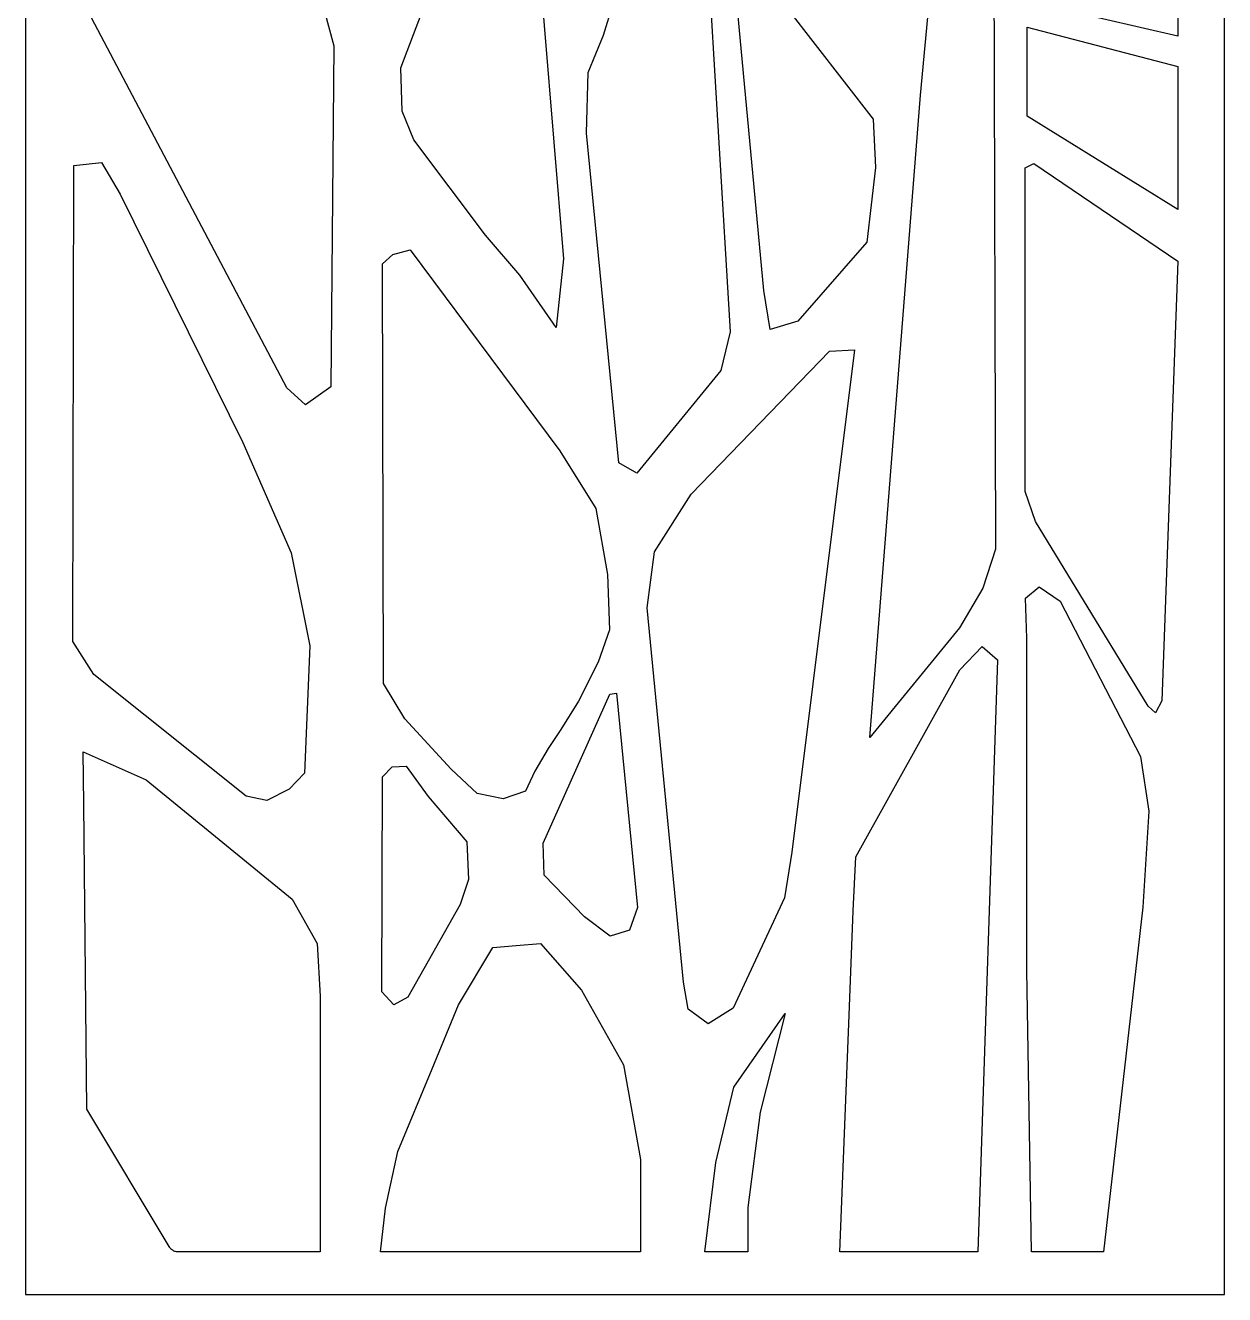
# Model space of a CAD drawing. Header units: centimetres. Extents: x -27 to -22.3, y -1.8 to 9.
# Drawn here: x -26.999 to -22.305, y -1.831 to 3.135 of the extents above; entities that cross this region are included whole.
import ezdxf

# ---------------------------------------------------------------- set-up
doc = ezdxf.new("R2010")
doc.units = ezdxf.units.CM
doc.header["$MEASUREMENT"] = 0
doc.layers.add('layer 1', color=7, linetype='Continuous')

msp = doc.modelspace()

# ---------------------------------------------------------------- linework, layer by layer
at = {"layer": 'layer 1', "color": 250, "lineweight": 30}
for points, knots in [([(-26.99913, 9.00069), (-26.99913, 9.00069), (-22.3054, 9.00069), (-22.3054, 9.00069), (-22.3054, 9.00069), (-22.3054, 9.00069), (-22.3054, -1.831), (-22.3054, -1.831), (-22.3054, -1.831), (-22.3054, -1.831), (-26.99913, -1.831), (-26.99913, -1.831), (-26.99913, -1.831), (-26.99913, -1.831), (-26.99913, 9.00069), (-26.99913, 9.00069)], [0, 0, 0, 0, 0.2, 0.2, 0.2, 0.2, 0.4, 0.4, 0.4, 0.4, 0.6, 0.6, 0.6, 0.6, 1, 1, 1, 1]), ([(-23.34322, 0.77741), (-23.34322, 0.77741), (-23.25117, 0.93339), (-23.25117, 0.93339), (-23.25117, 0.93339), (-23.25117, 0.93339), (-23.2026, 1.08606), (-23.2026, 1.08606), (-23.2026, 1.08606), (-23.2026, 1.08606), (-23.21479, 5.68341), (-23.21479, 5.68341), (-23.21479, 5.68341), (-23.21479, 5.68341), (-23.36198, 4.29287), (-23.36198, 4.29287), (-23.36198, 4.29287), (-23.36198, 4.29287), (-23.49568, 2.86156), (-23.49568, 2.86156), (-23.49568, 2.86156), (-23.49568, 2.86156), (-23.69348, 0.34927), (-23.69348, 0.34927), (-23.69348, 0.34927), (-23.69348, 0.34927), (-23.34322, 0.77741), (-23.34322, 0.77741)], [0, 0, 0, 0, 0.125, 0.125, 0.125, 0.125, 0.25, 0.25, 0.25, 0.25, 0.375, 0.375, 0.375, 0.375, 0.5, 0.5, 0.5, 0.5, 0.625, 0.625, 0.625, 0.625, 0.75, 0.75, 0.75, 0.75, 1, 1, 1, 1]), ([(-23.07834, 3.22886), (-23.07834, 3.22886), (-22.48891, 3.09343), (-22.48891, 3.09343), (-22.48891, 3.09343), (-22.48891, 3.09343), (-22.48891, 3.65549), (-22.48891, 3.65549), (-22.48891, 3.65549), (-22.48891, 3.65549), (-23.03544, 4.44282), (-23.03544, 4.44282), (-23.03544, 4.44282), (-23.03544, 4.44282), (-23.07232, 4.45099), (-23.07232, 4.45099), (-23.07232, 4.45099), (-23.07232, 4.45099), (-23.09555, 4.42226), (-23.09555, 4.42226), (-23.09555, 4.42226), (-23.09555, 4.42226), (-23.07834, 3.22886), (-23.07834, 3.22886)], [0, 0, 0, 0, 0.1428571, 0.1428571, 0.1428571, 0.1428571, 0.2857143, 0.2857143, 0.2857143, 0.2857143, 0.4285714, 0.4285714, 0.4285714, 0.4285714, 0.5714286, 0.5714286, 0.5714286, 0.5714286, 0.7142857, 0.7142857, 0.7142857, 0.7142857, 1, 1, 1, 1]), ([(-24.92106, 1.95274), (-24.92106, 1.95274), (-24.89315, 2.22173), (-24.89315, 2.22173), (-24.89315, 2.22173), (-24.89315, 2.22173), (-25.04371, 4.04909), (-25.04371, 4.04909), (-25.04371, 4.04909), (-25.04371, 4.04909), (-25.0848, 4.07766), (-25.0848, 4.07766), (-25.0848, 4.07766), (-25.0848, 4.07766), (-25.11953, 4.0476), (-25.11953, 4.0476), (-25.11953, 4.0476), (-25.11953, 4.0476), (-25.52948, 2.9693), (-25.52948, 2.9693), (-25.52948, 2.9693), (-25.52948, 2.9693), (-25.52413, 2.79981), (-25.52413, 2.79981), (-25.52413, 2.79981), (-25.52413, 2.79981), (-25.4784, 2.68753), (-25.4784, 2.68753), (-25.4784, 2.68753), (-25.4784, 2.68753), (-25.19832, 2.31386), (-25.19832, 2.31386), (-25.19832, 2.31386), (-25.19832, 2.31386), (-25.06347, 2.15725), (-25.06347, 2.15725), (-25.06347, 2.15725), (-25.06347, 2.15725), (-24.92106, 1.95274), (-24.92106, 1.95274)], [0, 0, 0, 0, 0.0909091, 0.0909091, 0.0909091, 0.0909091, 0.1818182, 0.1818182, 0.1818182, 0.1818182, 0.2727273, 0.2727273, 0.2727273, 0.2727273, 0.3636364, 0.3636364, 0.3636364, 0.3636364, 0.4545455, 0.4545455, 0.4545455, 0.4545455, 0.5454545, 0.5454545, 0.5454545, 0.5454545, 0.6363636, 0.6363636, 0.6363636, 0.6363636, 0.7272727, 0.7272727, 0.7272727, 0.7272727, 0.8181818, 0.8181818, 0.8181818, 0.8181818, 1, 1, 1, 1]), ([(-25.976, 1.71707), (-25.976, 1.71707), (-25.90238, 1.65038), (-25.90238, 1.65038), (-25.90238, 1.65038), (-25.90238, 1.65038), (-25.80403, 1.72131), (-25.80403, 1.72131), (-25.80403, 1.72131), (-25.80403, 1.72131), (-25.79164, 3.05494), (-25.79164, 3.05494), (-25.79164, 3.05494), (-25.79164, 3.05494), (-25.84631, 3.25897), (-25.84631, 3.25897), (-25.84631, 3.25897), (-25.84631, 3.25897), (-25.95224, 3.50737), (-25.95224, 3.50737), (-25.95224, 3.50737), (-25.95224, 3.50737), (-26.17775, 3.81341), (-26.17775, 3.81341), (-26.17775, 3.81341), (-26.17775, 3.81341), (-26.2905, 3.88437), (-26.2905, 3.88437), (-26.2905, 3.88437), (-26.2905, 3.88437), (-26.38275, 3.87551), (-26.38275, 3.87551), (-26.38275, 3.87551), (-26.38275, 3.87551), (-26.52627, 3.68921), (-26.52627, 3.68921), (-26.52627, 3.68921), (-26.52627, 3.68921), (-26.71419, 3.44527), (-26.71419, 3.44527), (-26.71419, 3.44527), (-26.71419, 3.44527), (-26.76552, 3.33372), (-26.76552, 3.33372), (-26.76552, 3.33372), (-26.76552, 3.33372), (-26.75186, 3.18734), (-26.75186, 3.18734), (-26.75186, 3.18734), (-26.75186, 3.18734), (-25.976, 1.71707), (-25.976, 1.71707)], [0, 0, 0, 0, 0.0714286, 0.0714286, 0.0714286, 0.0714286, 0.1428571, 0.1428571, 0.1428571, 0.1428571, 0.2142857, 0.2142857, 0.2142857, 0.2142857, 0.2857143, 0.2857143, 0.2857143, 0.2857143, 0.3571429, 0.3571429, 0.3571429, 0.3571429, 0.4285714, 0.4285714, 0.4285714, 0.4285714, 0.5, 0.5, 0.5, 0.5, 0.5714286, 0.5714286, 0.5714286, 0.5714286, 0.6428571, 0.6428571, 0.6428571, 0.6428571, 0.7142857, 0.7142857, 0.7142857, 0.7142857, 0.7857143, 0.7857143, 0.7857143, 0.7857143, 0.8571429, 0.8571429, 0.8571429, 0.8571429, 1, 1, 1, 1]), ([(-24.67675, 1.42295), (-24.67675, 1.42295), (-24.60586, 1.3835), (-24.60586, 1.3835), (-24.60586, 1.3835), (-24.60586, 1.3835), (-24.27674, 1.78446), (-24.27674, 1.78446), (-24.27674, 1.78446), (-24.27674, 1.78446), (-24.24129, 1.93563), (-24.24129, 1.93563), (-24.24129, 1.93563), (-24.24129, 1.93563), (-24.33243, 3.46057), (-24.33243, 3.46057), (-24.33243, 3.46057), (-24.33243, 3.46057), (-24.40541, 3.61182), (-24.40541, 3.61182), (-24.40541, 3.61182), (-24.40541, 3.61182), (-24.47242, 3.66905), (-24.47242, 3.66905), (-24.47242, 3.66905), (-24.47242, 3.66905), (-24.54472, 3.64845), (-24.54472, 3.64845), (-24.54472, 3.64845), (-24.54472, 3.64845), (-24.58527, 3.58893), (-24.58527, 3.58893), (-24.58527, 3.58893), (-24.58527, 3.58893), (-24.73638, 3.09678), (-24.73638, 3.09678), (-24.73638, 3.09678), (-24.73638, 3.09678), (-24.79689, 2.95051), (-24.79689, 2.95051), (-24.79689, 2.95051), (-24.79689, 2.95051), (-24.80251, 2.71304), (-24.80251, 2.71304), (-24.80251, 2.71304), (-24.80251, 2.71304), (-24.67675, 1.42295), (-24.67675, 1.42295)], [0, 0, 0, 0, 0.0769231, 0.0769231, 0.0769231, 0.0769231, 0.1538462, 0.1538462, 0.1538462, 0.1538462, 0.2307692, 0.2307692, 0.2307692, 0.2307692, 0.3076923, 0.3076923, 0.3076923, 0.3076923, 0.3846154, 0.3846154, 0.3846154, 0.3846154, 0.4615385, 0.4615385, 0.4615385, 0.4615385, 0.5384615, 0.5384615, 0.5384615, 0.5384615, 0.6153846, 0.6153846, 0.6153846, 0.6153846, 0.6923077, 0.6923077, 0.6923077, 0.6923077, 0.7692308, 0.7692308, 0.7692308, 0.7692308, 0.8461538, 0.8461538, 0.8461538, 0.8461538, 1, 1, 1, 1]), ([(-24.08364, 1.94492), (-24.08364, 1.94492), (-23.97578, 1.97787), (-23.97578, 1.97787), (-23.97578, 1.97787), (-23.97578, 1.97787), (-23.7061, 2.28675), (-23.7061, 2.28675), (-23.7061, 2.28675), (-23.7061, 2.28675), (-23.6712, 2.57916), (-23.6712, 2.57916), (-23.6712, 2.57916), (-23.6712, 2.57916), (-23.68071, 2.76862), (-23.68071, 2.76862), (-23.68071, 2.76862), (-23.68071, 2.76862), (-24.1344, 3.35344), (-24.1344, 3.35344), (-24.1344, 3.35344), (-24.1344, 3.35344), (-24.22646, 3.35437), (-24.22646, 3.35437), (-24.22646, 3.35437), (-24.22646, 3.35437), (-24.10903, 2.09731), (-24.10903, 2.09731), (-24.10903, 2.09731), (-24.10903, 2.09731), (-24.08364, 1.94492), (-24.08364, 1.94492)], [0, 0, 0, 0, 0.1111111, 0.1111111, 0.1111111, 0.1111111, 0.2222222, 0.2222222, 0.2222222, 0.2222222, 0.3333333, 0.3333333, 0.3333333, 0.3333333, 0.4444444, 0.4444444, 0.4444444, 0.4444444, 0.5555556, 0.5555556, 0.5555556, 0.5555556, 0.6666667, 0.6666667, 0.6666667, 0.6666667, 0.7777778, 0.7777778, 0.7777778, 0.7777778, 1, 1, 1, 1]), ([(-22.48891, 2.41536), (-22.48891, 2.41536), (-22.48891, 2.97367), (-22.48891, 2.97367), (-22.48891, 2.97367), (-22.48891, 2.97367), (-23.07842, 3.12786), (-23.07842, 3.12786), (-23.07842, 3.12786), (-23.07842, 3.12786), (-23.07842, 2.77959), (-23.07842, 2.77959), (-23.07842, 2.77959), (-23.07842, 2.77959), (-22.48891, 2.41536), (-22.48891, 2.41536)], [0, 0, 0, 0, 0.2, 0.2, 0.2, 0.2, 0.4, 0.4, 0.4, 0.4, 0.6, 0.6, 0.6, 0.6, 1, 1, 1, 1]), ([(-26.13557, 0.119), (-26.13557, 0.119), (-26.05355, 0.1022), (-26.05355, 0.1022), (-26.05355, 0.1022), (-26.05355, 0.1022), (-25.96722, 0.14702), (-25.96722, 0.14702), (-25.96722, 0.14702), (-25.96722, 0.14702), (-25.90679, 0.20866), (-25.90679, 0.20866), (-25.90679, 0.20866), (-25.90679, 0.20866), (-25.8852, 0.70736), (-25.8852, 0.70736), (-25.8852, 0.70736), (-25.8852, 0.70736), (-25.95859, 1.07158), (-25.95859, 1.07158), (-25.95859, 1.07158), (-25.95859, 1.07158), (-26.14852, 1.50303), (-26.14852, 1.50303), (-26.14852, 1.50303), (-26.14852, 1.50303), (-26.62792, 2.47477), (-26.62792, 2.47477), (-26.62792, 2.47477), (-26.62792, 2.47477), (-26.7013, 2.59804), (-26.7013, 2.59804), (-26.7013, 2.59804), (-26.7013, 2.59804), (-26.80921, 2.58683), (-26.80921, 2.58683), (-26.80921, 2.58683), (-26.80921, 2.58683), (-26.81327, 0.72417), (-26.81327, 0.72417), (-26.81327, 0.72417), (-26.81327, 0.72417), (-26.73125, 0.59529), (-26.73125, 0.59529), (-26.73125, 0.59529), (-26.73125, 0.59529), (-26.13557, 0.119), (-26.13557, 0.119)], [0, 0, 0, 0, 0.0769231, 0.0769231, 0.0769231, 0.0769231, 0.1538462, 0.1538462, 0.1538462, 0.1538462, 0.2307692, 0.2307692, 0.2307692, 0.2307692, 0.3076923, 0.3076923, 0.3076923, 0.3076923, 0.3846154, 0.3846154, 0.3846154, 0.3846154, 0.4615385, 0.4615385, 0.4615385, 0.4615385, 0.5384615, 0.5384615, 0.5384615, 0.5384615, 0.6153846, 0.6153846, 0.6153846, 0.6153846, 0.6923077, 0.6923077, 0.6923077, 0.6923077, 0.7692308, 0.7692308, 0.7692308, 0.7692308, 0.8461538, 0.8461538, 0.8461538, 0.8461538, 1, 1, 1, 1]), ([(-22.60481, 0.47084), (-22.60481, 0.47084), (-22.57608, 0.44486), (-22.57608, 0.44486), (-22.57608, 0.44486), (-22.57608, 0.44486), (-22.55069, 0.49193), (-22.55069, 0.49193), (-22.55069, 0.49193), (-22.55069, 0.49193), (-22.48891, 2.21313), (-22.48891, 2.21313), (-22.48891, 2.21313), (-22.48891, 2.21313), (-23.05195, 2.59468), (-23.05195, 2.59468), (-23.05195, 2.59468), (-23.05195, 2.59468), (-23.08606, 2.57838), (-23.08606, 2.57838), (-23.08606, 2.57838), (-23.08606, 2.57838), (-23.08609, 1.31141), (-23.08609, 1.31141), (-23.08609, 1.31141), (-23.08609, 1.31141), (-23.04525, 1.19403), (-23.04525, 1.19403), (-23.04525, 1.19403), (-23.04525, 1.19403), (-22.60481, 0.47084), (-22.60481, 0.47084)], [0, 0, 0, 0, 0.1111111, 0.1111111, 0.1111111, 0.1111111, 0.2222222, 0.2222222, 0.2222222, 0.2222222, 0.3333333, 0.3333333, 0.3333333, 0.3333333, 0.4444444, 0.4444444, 0.4444444, 0.4444444, 0.5555556, 0.5555556, 0.5555556, 0.5555556, 0.6666667, 0.6666667, 0.6666667, 0.6666667, 0.7777778, 0.7777778, 0.7777778, 0.7777778, 1, 1, 1, 1]), ([(-25.12954, 0.10942), (-25.12954, 0.10942), (-25.04217, 0.13852), (-25.04217, 0.13852), (-25.04217, 0.13852), (-25.04217, 0.13852), (-25.0052, 0.21687), (-25.0052, 0.21687), (-25.0052, 0.21687), (-25.0052, 0.21687), (-24.95247, 0.30639), (-24.95247, 0.30639), (-24.95247, 0.30639), (-24.95247, 0.30639), (-24.9038, 0.38009), (-24.9038, 0.38009), (-24.9038, 0.38009), (-24.9038, 0.38009), (-24.83484, 0.49067), (-24.83484, 0.49067), (-24.83484, 0.49067), (-24.83484, 0.49067), (-24.75778, 0.64337), (-24.75778, 0.64337), (-24.75778, 0.64337), (-24.75778, 0.64337), (-24.71316, 0.76974), (-24.71316, 0.76974), (-24.71316, 0.76974), (-24.71316, 0.76974), (-24.72128, 0.98655), (-24.72128, 0.98655), (-24.72128, 0.98655), (-24.72128, 0.98655), (-24.7659, 1.24455), (-24.7659, 1.24455), (-24.7659, 1.24455), (-24.7659, 1.24455), (-24.90786, 1.47096), (-24.90786, 1.47096), (-24.90786, 1.47096), (-24.90786, 1.47096), (-25.49325, 2.25724), (-25.49325, 2.25724), (-25.49325, 2.25724), (-25.49325, 2.25724), (-25.56147, 2.23871), (-25.56147, 2.23871), (-25.56147, 2.23871), (-25.56147, 2.23871), (-25.60102, 2.20217), (-25.60102, 2.20217), (-25.60102, 2.20217), (-25.60102, 2.20217), (-25.59785, 0.55961), (-25.59785, 0.55961), (-25.59785, 0.55961), (-25.59785, 0.55961), (-25.51431, 0.42161), (-25.51431, 0.42161), (-25.51431, 0.42161), (-25.51431, 0.42161), (-25.33205, 0.22443), (-25.33205, 0.22443), (-25.33205, 0.22443), (-25.33205, 0.22443), (-25.23079, 0.12914), (-25.23079, 0.12914), (-25.23079, 0.12914), (-25.23079, 0.12914), (-25.12954, 0.10942), (-25.12954, 0.10942)], [0, 0, 0, 0, 0.0526316, 0.0526316, 0.0526316, 0.0526316, 0.1052632, 0.1052632, 0.1052632, 0.1052632, 0.1578947, 0.1578947, 0.1578947, 0.1578947, 0.2105263, 0.2105263, 0.2105263, 0.2105263, 0.2631579, 0.2631579, 0.2631579, 0.2631579, 0.3157895, 0.3157895, 0.3157895, 0.3157895, 0.3684211, 0.3684211, 0.3684211, 0.3684211, 0.4210526, 0.4210526, 0.4210526, 0.4210526, 0.4736842, 0.4736842, 0.4736842, 0.4736842, 0.5263158, 0.5263158, 0.5263158, 0.5263158, 0.5789474, 0.5789474, 0.5789474, 0.5789474, 0.6315789, 0.6315789, 0.6315789, 0.6315789, 0.6842105, 0.6842105, 0.6842105, 0.6842105, 0.7368421, 0.7368421, 0.7368421, 0.7368421, 0.7894737, 0.7894737, 0.7894737, 0.7894737, 0.8421053, 0.8421053, 0.8421053, 0.8421053, 0.8947368, 0.8947368, 0.8947368, 0.8947368, 1, 1, 1, 1]), ([(-24.4052, -0.71465), (-24.4052, -0.71465), (-24.32737, -0.77165), (-24.32737, -0.77165), (-24.32737, -0.77165), (-24.32737, -0.77165), (-24.22832, -0.70971), (-24.22832, -0.70971), (-24.22832, -0.70971), (-24.22832, -0.70971), (-24.02774, -0.27822), (-24.02774, -0.27822), (-24.02774, -0.27822), (-24.02774, -0.27822), (-23.99907, -0.09968), (-23.99907, -0.09968), (-23.99907, -0.09968), (-23.99907, -0.09968), (-23.75363, 1.86505), (-23.75363, 1.86505), (-23.75363, 1.86505), (-23.75363, 1.86505), (-23.85237, 1.86091), (-23.85237, 1.86091), (-23.85237, 1.86091), (-23.85237, 1.86091), (-24.39269, 1.30072), (-24.39269, 1.30072), (-24.39269, 1.30072), (-24.39269, 1.30072), (-24.53643, 1.07582), (-24.53643, 1.07582), (-24.53643, 1.07582), (-24.53643, 1.07582), (-24.56514, 0.85624), (-24.56514, 0.85624), (-24.56514, 0.85624), (-24.56514, 0.85624), (-24.42317, -0.60842), (-24.42317, -0.60842), (-24.42317, -0.60842), (-24.42317, -0.60842), (-24.4052, -0.71465), (-24.4052, -0.71465)], [0, 0, 0, 0, 0.0833333, 0.0833333, 0.0833333, 0.0833333, 0.1666667, 0.1666667, 0.1666667, 0.1666667, 0.25, 0.25, 0.25, 0.25, 0.3333333, 0.3333333, 0.3333333, 0.3333333, 0.4166667, 0.4166667, 0.4166667, 0.4166667, 0.5, 0.5, 0.5, 0.5, 0.5833333, 0.5833333, 0.5833333, 0.5833333, 0.6666667, 0.6666667, 0.6666667, 0.6666667, 0.75, 0.75, 0.75, 0.75, 0.8333333, 0.8333333, 0.8333333, 0.8333333, 1, 1, 1, 1]), ([(-23.06085, -1.66333), (-23.06085, -1.66333), (-22.77987, -1.66333), (-22.77987, -1.66333), (-22.77987, -1.66333), (-22.77987, -1.66333), (-22.62553, -0.31493), (-22.62553, -0.31493), (-22.62553, -0.31493), (-22.62553, -0.31493), (-22.6014, 0.06107), (-22.6014, 0.06107), (-22.6014, 0.06107), (-22.6014, 0.06107), (-22.63519, 0.27414), (-22.63519, 0.27414), (-22.63519, 0.27414), (-22.63519, 0.27414), (-22.94898, 0.88202), (-22.94898, 0.88202), (-22.94898, 0.88202), (-22.94898, 0.88202), (-23.03106, 0.93843), (-23.03106, 0.93843), (-23.03106, 0.93843), (-23.03106, 0.93843), (-23.08416, 0.89456), (-23.08416, 0.89456), (-23.08416, 0.89456), (-23.08416, 0.89456), (-23.07943, 0.73789), (-23.07943, 0.73789), (-23.07943, 0.73789), (-23.07943, 0.73789), (-23.07943, 0.15868), (-23.07943, 0.15868), (-23.07943, 0.15868), (-23.07943, 0.15868), (-23.07943, -0.56199), (-23.07943, -0.56199), (-23.07943, -0.56199), (-23.07943, -0.56199), (-23.06085, -1.66333), (-23.06085, -1.66333)], [0, 0, 0, 0, 0.0833333, 0.0833333, 0.0833333, 0.0833333, 0.1666667, 0.1666667, 0.1666667, 0.1666667, 0.25, 0.25, 0.25, 0.25, 0.3333333, 0.3333333, 0.3333333, 0.3333333, 0.4166667, 0.4166667, 0.4166667, 0.4166667, 0.5, 0.5, 0.5, 0.5, 0.5833333, 0.5833333, 0.5833333, 0.5833333, 0.6666667, 0.6666667, 0.6666667, 0.6666667, 0.75, 0.75, 0.75, 0.75, 0.8333333, 0.8333333, 0.8333333, 0.8333333, 1, 1, 1, 1]), ([(-23.81168, -1.66333), (-23.81168, -1.66333), (-23.27114, -1.66333), (-23.27114, -1.66333), (-23.27114, -1.66333), (-23.27114, -1.66333), (-23.19413, 0.65321), (-23.19413, 0.65321), (-23.19413, 0.65321), (-23.19413, 0.65321), (-23.255, 0.7051), (-23.255, 0.7051), (-23.255, 0.7051), (-23.255, 0.7051), (-23.34173, 0.61362), (-23.34173, 0.61362), (-23.34173, 0.61362), (-23.34173, 0.61362), (-23.74829, -0.1182), (-23.74829, -0.1182), (-23.74829, -0.1182), (-23.74829, -0.1182), (-23.75912, -0.3293), (-23.75912, -0.3293), (-23.75912, -0.3293), (-23.75912, -0.3293), (-23.77539, -0.73744), (-23.77539, -0.73744), (-23.77539, -0.73744), (-23.77539, -0.73744), (-23.81168, -1.66333), (-23.81168, -1.66333)], [0, 0, 0, 0, 0.1111111, 0.1111111, 0.1111111, 0.1111111, 0.2222222, 0.2222222, 0.2222222, 0.2222222, 0.3333333, 0.3333333, 0.3333333, 0.3333333, 0.4444444, 0.4444444, 0.4444444, 0.4444444, 0.5555556, 0.5555556, 0.5555556, 0.5555556, 0.6666667, 0.6666667, 0.6666667, 0.6666667, 0.7777778, 0.7777778, 0.7777778, 0.7777778, 1, 1, 1, 1]), ([(-24.7105, -0.42807), (-24.7105, -0.42807), (-24.63509, -0.40476), (-24.63509, -0.40476), (-24.63509, -0.40476), (-24.63509, -0.40476), (-24.60277, -0.31619), (-24.60277, -0.31619), (-24.60277, -0.31619), (-24.60277, -0.31619), (-24.68535, 0.52285), (-24.68535, 0.52285), (-24.68535, 0.52285), (-24.68535, 0.52285), (-24.71104, 0.51866), (-24.71104, 0.51866), (-24.71104, 0.51866), (-24.71104, 0.51866), (-24.97263, -0.06448), (-24.97263, -0.06448), (-24.97263, -0.06448), (-24.97263, -0.06448), (-24.96903, -0.19033), (-24.96903, -0.19033), (-24.96903, -0.19033), (-24.96903, -0.19033), (-24.81104, -0.35348), (-24.81104, -0.35348), (-24.81104, -0.35348), (-24.81104, -0.35348), (-24.7105, -0.42807), (-24.7105, -0.42807)], [0, 0, 0, 0, 0.1111111, 0.1111111, 0.1111111, 0.1111111, 0.2222222, 0.2222222, 0.2222222, 0.2222222, 0.3333333, 0.3333333, 0.3333333, 0.3333333, 0.4444444, 0.4444444, 0.4444444, 0.4444444, 0.5555556, 0.5555556, 0.5555556, 0.5555556, 0.6666667, 0.6666667, 0.6666667, 0.6666667, 0.7777778, 0.7777778, 0.7777778, 0.7777778, 1, 1, 1, 1]), ([(-26.43646, -1.64322), (-26.43646, -1.64322), (-26.4343, -1.64654), (-26.4343, -1.64654), (-26.4343, -1.64654), (-26.4343, -1.64654), (-26.43194, -1.6496), (-26.43194, -1.6496), (-26.43194, -1.6496), (-26.43194, -1.6496), (-26.42943, -1.65239), (-26.42943, -1.65239), (-26.42943, -1.65239), (-26.42943, -1.65239), (-26.42673, -1.65486), (-26.42673, -1.65486), (-26.42673, -1.65486), (-26.42673, -1.65486), (-26.42391, -1.65705), (-26.42391, -1.65705), (-26.42391, -1.65705), (-26.42391, -1.65705), (-26.42096, -1.65893), (-26.42096, -1.65893), (-26.42096, -1.65893), (-26.42096, -1.65893), (-26.41789, -1.66049), (-26.41789, -1.66049), (-26.41789, -1.66049), (-26.41789, -1.66049), (-26.41474, -1.66172), (-26.41474, -1.66172), (-26.41474, -1.66172), (-26.41474, -1.66172), (-26.41149, -1.6626), (-26.41149, -1.6626), (-26.41149, -1.6626), (-26.41149, -1.6626), (-26.40819, -1.66314), (-26.40819, -1.66314), (-26.40819, -1.66314), (-26.40819, -1.66314), (-26.40484, -1.66333), (-26.40484, -1.66333), (-26.40484, -1.66333), (-26.40484, -1.66333), (-25.84526, -1.66333), (-25.84526, -1.66333), (-25.84526, -1.66333), (-25.84526, -1.66333), (-25.84526, -0.66287), (-25.84526, -0.66287), (-25.84526, -0.66287), (-25.84526, -0.66287), (-25.85743, -0.45743), (-25.85743, -0.45743), (-25.85743, -0.45743), (-25.85743, -0.45743), (-25.95482, -0.28361), (-25.95482, -0.28361), (-25.95482, -0.28361), (-25.95482, -0.28361), (-26.52698, 0.18257), (-26.52698, 0.18257), (-26.52698, 0.18257), (-26.52698, 0.18257), (-26.77254, 0.29315), (-26.77254, 0.29315), (-26.77254, 0.29315), (-26.77254, 0.29315), (-26.77045, 0.08775), (-26.77045, 0.08775), (-26.77045, 0.08775), (-26.77045, 0.08775), (-26.75827, -1.10534), (-26.75827, -1.10534), (-26.75827, -1.10534), (-26.75827, -1.10534), (-26.43646, -1.64322), (-26.43646, -1.64322)], [0, 0, 0, 0, 0.047619, 0.047619, 0.047619, 0.047619, 0.0952381, 0.0952381, 0.0952381, 0.0952381, 0.1428571, 0.1428571, 0.1428571, 0.1428571, 0.1904762, 0.1904762, 0.1904762, 0.1904762, 0.2380952, 0.2380952, 0.2380952, 0.2380952, 0.2857143, 0.2857143, 0.2857143, 0.2857143, 0.3333333, 0.3333333, 0.3333333, 0.3333333, 0.3809524, 0.3809524, 0.3809524, 0.3809524, 0.4285714, 0.4285714, 0.4285714, 0.4285714, 0.4761905, 0.4761905, 0.4761905, 0.4761905, 0.5238095, 0.5238095, 0.5238095, 0.5238095, 0.5714286, 0.5714286, 0.5714286, 0.5714286, 0.6190476, 0.6190476, 0.6190476, 0.6190476, 0.6666667, 0.6666667, 0.6666667, 0.6666667, 0.7142857, 0.7142857, 0.7142857, 0.7142857, 0.7619048, 0.7619048, 0.7619048, 0.7619048, 0.8095238, 0.8095238, 0.8095238, 0.8095238, 0.8571429, 0.8571429, 0.8571429, 0.8571429, 0.9047619, 0.9047619, 0.9047619, 0.9047619, 1, 1, 1, 1]), ([(-25.55735, -0.6971), (-25.55735, -0.6971), (-25.5018, -0.66687), (-25.5018, -0.66687), (-25.5018, -0.66687), (-25.5018, -0.66687), (-25.29756, -0.30405), (-25.29756, -0.30405), (-25.29756, -0.30405), (-25.29756, -0.30405), (-25.26531, -0.20637), (-25.26531, -0.20637), (-25.26531, -0.20637), (-25.26531, -0.20637), (-25.27074, -0.05903), (-25.27074, -0.05903), (-25.27074, -0.05903), (-25.27074, -0.05903), (-25.42303, 0.11773), (-25.42303, 0.11773), (-25.42303, 0.11773), (-25.42303, 0.11773), (-25.50903, 0.23634), (-25.50903, 0.23634), (-25.50903, 0.23634), (-25.50903, 0.23634), (-25.56309, 0.2345), (-25.56309, 0.2345), (-25.56309, 0.2345), (-25.56309, 0.2345), (-25.60184, 0.19439), (-25.60184, 0.19439), (-25.60184, 0.19439), (-25.60184, 0.19439), (-25.60338, -0.64631), (-25.60338, -0.64631), (-25.60338, -0.64631), (-25.60338, -0.64631), (-25.55735, -0.6971), (-25.55735, -0.6971)], [0, 0, 0, 0, 0.0909091, 0.0909091, 0.0909091, 0.0909091, 0.1818182, 0.1818182, 0.1818182, 0.1818182, 0.2727273, 0.2727273, 0.2727273, 0.2727273, 0.3636364, 0.3636364, 0.3636364, 0.3636364, 0.4545455, 0.4545455, 0.4545455, 0.4545455, 0.5454545, 0.5454545, 0.5454545, 0.5454545, 0.6363636, 0.6363636, 0.6363636, 0.6363636, 0.7272727, 0.7272727, 0.7272727, 0.7272727, 0.8181818, 0.8181818, 0.8181818, 0.8181818, 1, 1, 1, 1]), ([(-25.60913, -1.66333), (-25.60913, -1.66333), (-24.5914, -1.66333), (-24.5914, -1.66333), (-24.5914, -1.66333), (-24.5914, -1.66333), (-24.5914, -1.30287), (-24.5914, -1.30287), (-24.5914, -1.30287), (-24.5914, -1.30287), (-24.65834, -0.93151), (-24.65834, -0.93151), (-24.65834, -0.93151), (-24.65834, -0.93151), (-24.8227, -0.63916), (-24.8227, -0.63916), (-24.8227, -0.63916), (-24.8227, -0.63916), (-24.98299, -0.45708), (-24.98299, -0.45708), (-24.98299, -0.45708), (-24.98299, -0.45708), (-25.07834, -0.46533), (-25.07834, -0.46533), (-25.07834, -0.46533), (-25.07834, -0.46533), (-25.16963, -0.47323), (-25.16963, -0.47323), (-25.16963, -0.47323), (-25.16963, -0.47323), (-25.30371, -0.69741), (-25.30371, -0.69741), (-25.30371, -0.69741), (-25.30371, -0.69741), (-25.40701, -0.94731), (-25.40701, -0.94731), (-25.40701, -0.94731), (-25.40701, -0.94731), (-25.54092, -1.27126), (-25.54092, -1.27126), (-25.54092, -1.27126), (-25.54092, -1.27126), (-25.58961, -1.49249), (-25.58961, -1.49249), (-25.58961, -1.49249), (-25.58961, -1.49249), (-25.60913, -1.66333), (-25.60913, -1.66333)], [0, 0, 0, 0, 0.0769231, 0.0769231, 0.0769231, 0.0769231, 0.1538462, 0.1538462, 0.1538462, 0.1538462, 0.2307692, 0.2307692, 0.2307692, 0.2307692, 0.3076923, 0.3076923, 0.3076923, 0.3076923, 0.3846154, 0.3846154, 0.3846154, 0.3846154, 0.4615385, 0.4615385, 0.4615385, 0.4615385, 0.5384615, 0.5384615, 0.5384615, 0.5384615, 0.6153846, 0.6153846, 0.6153846, 0.6153846, 0.6923077, 0.6923077, 0.6923077, 0.6923077, 0.7692308, 0.7692308, 0.7692308, 0.7692308, 0.8461538, 0.8461538, 0.8461538, 0.8461538, 1, 1, 1, 1]), ([(-24.3397, -1.66333), (-24.3397, -1.66333), (-24.17152, -1.66333), (-24.17152, -1.66333), (-24.17152, -1.66333), (-24.17152, -1.66333), (-24.17152, -1.49063), (-24.17152, -1.49063), (-24.17152, -1.49063), (-24.17152, -1.49063), (-24.12273, -1.11768), (-24.12273, -1.11768), (-24.12273, -1.11768), (-24.12273, -1.11768), (-24.02517, -0.73066), (-24.02517, -0.73066), (-24.02517, -0.73066), (-24.02517, -0.73066), (-24.22573, -1.01917), (-24.22573, -1.01917), (-24.22573, -1.01917), (-24.22573, -1.01917), (-24.2962, -1.31471), (-24.2962, -1.31471), (-24.2962, -1.31471), (-24.2962, -1.31471), (-24.3397, -1.66333), (-24.3397, -1.66333)], [0, 0, 0, 0, 0.125, 0.125, 0.125, 0.125, 0.25, 0.25, 0.25, 0.25, 0.375, 0.375, 0.375, 0.375, 0.5, 0.5, 0.5, 0.5, 0.625, 0.625, 0.625, 0.625, 0.75, 0.75, 0.75, 0.75, 1, 1, 1, 1])]:
    msp.add_open_spline(points, degree=3, knots=knots, dxfattribs=at)

doc.saveas('drawing.dxf')
